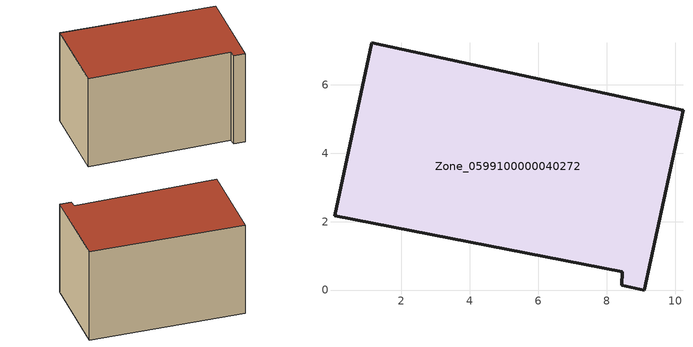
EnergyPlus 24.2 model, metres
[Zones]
Zone_0599100000040272
 floor ground (C_G): 8.46,0.54 0.05,2.17 1.13,7.22 10.23,5.25 9.1,0 8.45,0.14 z0
 wall outside (C_F): 9.1,0 10.23,5.25 1.13,7.22 0.05,2.17 8.46,0.54 8.45,0.14 9.1,0 z0:5.91
 roof outside (C_R): 0.05,2.17 8.46,0.54 8.45,0.14 9.1,0 10.23,5.25 1.13,7.22 z5.91
[BUILDING]
Pand.0599100000040272: North Axis=0; Terrain=City; Loads Convergence Tolerance Value=0.04; Temperature Convergence Tolerance Value=0.4; Solar Distribution=FullExterior; Maximum Number of Warmup Days=25; Minimum Number of Warmup Days=1
[Site:Location]
Rotterdam.The.Hague.AP_ZH_NLD Design_Conditions: Latitude=51.96; Longitude=4.45; Time Zone=1; Elevation=-4.5
[SITE:GROUNDTEMPERATURE:BUILDINGSURFACE]
18, 18, 18, 18, 18, 18, 18, 18, 18, 18, 18, 18
[MATERIAL] Thermal Absorptance=0.9; Solar Absorptance=0.7; Visible Absorptance=0.7
Name | Roughness | Thickness | Conductivity | Density | Specific Heat
G.TC.1975-1991 | MediumSmooth | 0.15 | 0.288461 | 540 | 1210
F.TC.1975-1991 | Rough | 0.3 | 0.230769 | 1920 | 840
R.TC.1975-1991 | MediumRough | 0.2 | 0.153846 | 1500 | 1000
[CONSTRUCTION]
C_G: G.TC.1975-1991
C_F: F.TC.1975-1991
C_R: R.TC.1975-1991
[ZONE]
Zone_0599100000040272: Type=1; Multiplier=1; Ceiling Height=Autocalculate; Volume=Autocalculate; Floor Area=autocalculate; Part of Total Floor Area=Yes
[ZONEINFILTRATION:DESIGNFLOWRATE]
Infil_Zone_0599100000040272: Zone or ZoneList or Space or SpaceList=Zone_0599100000040272; Schedule=AlwaysOn; Design Flow Rate Calculation Method=Flow/Area; Flow Rate per Floor Area=0.003; Constant Term Coefficient=1; Temperature Term Coefficient=0; Velocity Term Coefficient=0; Velocity Squared Term Coefficient=0
[HVACTEMPLATE:ZONE:IDEALLOADSAIRSYSTEM]
Zone_0599100000040272: Maximum Heating Supply Air Temperature=50; Minimum Cooling Supply Air Temperature=13; Maximum Heating Supply Air Humidity Ratio=0.0156; Minimum Cooling Supply Air Humidity Ratio=0.0077; Heating Limit=NoLimit; Cooling Limit=NoLimit; Dehumidification Control Type=ConstantSensibleHeatRatio; Cooling Sensible Heat Ratio=0.7; Dehumidification Setpoint=60; Humidification Control Type=None; Humidification Setpoint=30; Outdoor Air Method=None; Outdoor Air Flow Rate per Person=0.00944; Outdoor Air Flow Rate per Zone Floor Area=0; Outdoor Air Flow Rate per Zone=0; Demand Controlled Ventilation Type=None; Outdoor Air Economizer Type=NoEconomizer; Heat Recovery Type=None; Sensible Heat Recovery Effectiveness=0.7; Latent Heat Recovery Effectiveness=0.65
[ZONECONTROL:THERMOSTAT]
ThermostatControl_Zone_0599100000040272: Zone or ZoneList=Zone_0599100000040272; Control Type Schedule=DualSetpointControlType; Control 1=Thermostat_Zone_0599100000040272; Temperature Difference Between Cutout And Setpoint=0
[THERMOSTATSETPOINT:DUALSETPOINT]
Thermostat_Zone_0599100000040272: Heating Setpoint Temperature Schedule=HeatingSetpoint_Zone_0599100000040272; Cooling Setpoint Temperature Schedule=CoolingSetpoint_Zone_0599100000040272
[SCHEDULE:COMPACT]
HeatingSetpoint_Zone_0599100000040272: Through: 12/31, For: AllDays, Until: 24:00, 21
CoolingSetpoint_Zone_0599100000040272: Through: 12/31, For: AllDays, Until: 24:00, 24
DualSetpointControlType: Through: 12/31, For: AllDays, Until: 24:00, 4
AlwaysOn: Through: 12/31, For: AllDays, Until: 24:00, 1
